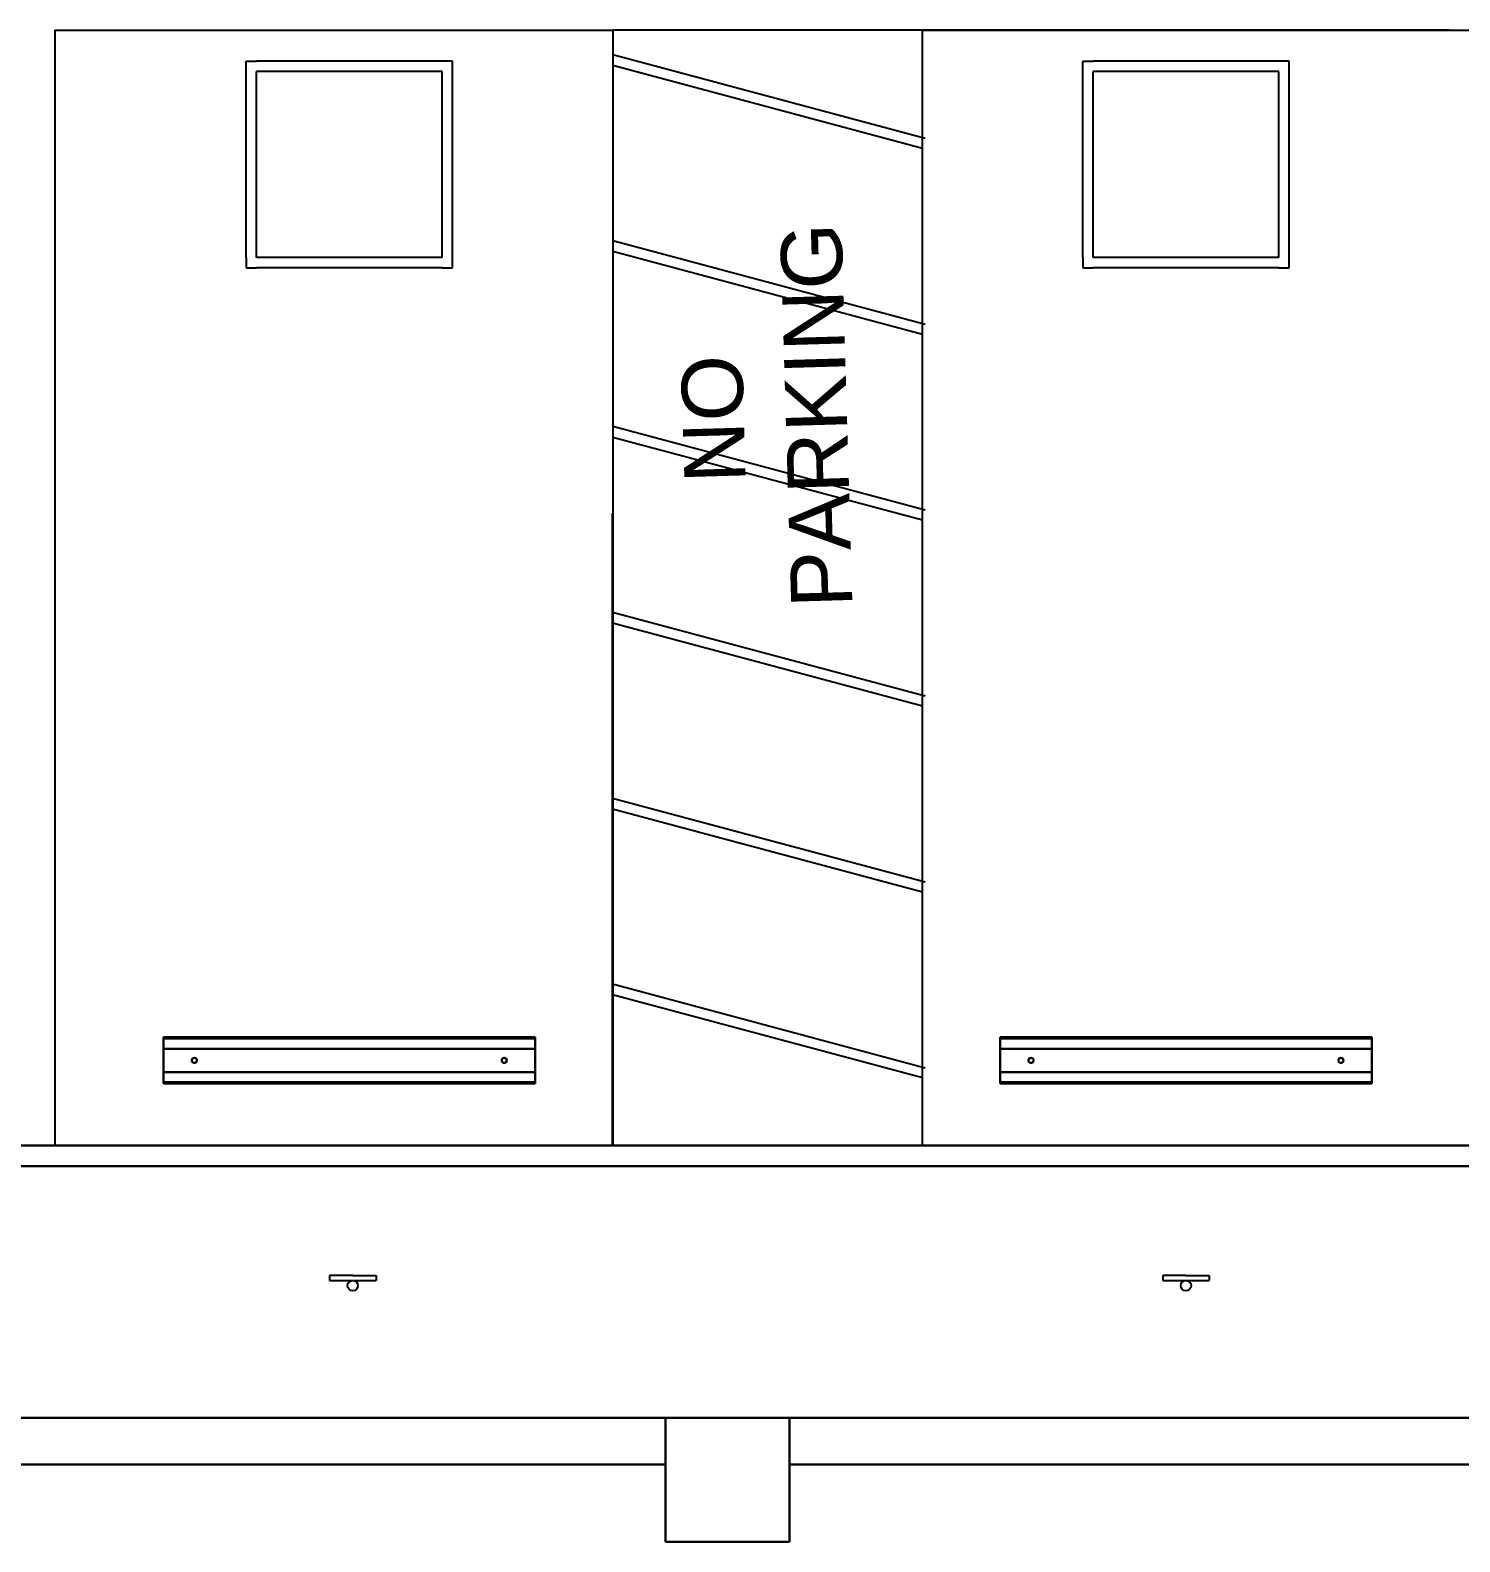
# Paper-space layout 'Layout1' of a CAD drawing. Header units: inches. Extents: x 0 to 35.9, y 0 to 23.6.
# Drawn here: x 13.3541 to 13.5165, y 15.6669 to 15.8386 of the extents above; entities that cross this region are included whole.
import ezdxf
from ezdxf.enums import TextEntityAlignment as Align

# ---------------------------------------------------------------- set-up
doc = ezdxf.new("R2010")
doc.units = ezdxf.units.IN
doc.header["$MEASUREMENT"] = 0
doc.linetypes.add('CENTERX2', pattern=[0.8, 0.5, -0.1, 0.1, -0.1])
doc.layers.get('0').update_dxf_attribs({"lineweight": 30})
doc.layers.add('HANDICAP PARKING', color=150, linetype='Continuous')
doc.layers.add('HANDICAP PARKING ACCESS AISLE', color=130, linetype='CENTERX2')
doc.styles.add('Style-Arial', font='arial.ttf')

# ---------------------------------------------------------------- blocks, each defined once
blk = doc.blocks.new('ColumnText_1')
at = {"layer": 'HANDICAP PARKING ACCESS AISLE', "linetype": 'Continuous', "style": 'Style-Arial'}
for s, p in [('NO', (29.61, 0.842)), ('PARKING', (27.499, -0.967))]:
    blk.add_text(s, height=1.0374, rotation=1.6644, dxfattribs=at).set_placement(p, align=Align.TOP_LEFT)

psp = doc.layouts.get("Layout1")

# ---------------------------------------------------------------- linework, layer by layer
at = {"color": 7}
for p, q in [((13.36927, 15.71894, 2.88716), (13.36927, 15.72422, 2.88716)), ((13.36927, 15.72422, 2.88716), (13.41151, 15.72422, 2.88716)), ((13.36927, 15.72407, 2.88716), (13.41151, 15.72407, 2.88716)), ((13.41151, 15.71894, 2.88716), (13.41151, 15.72422, 2.88716)), ((13.4643, 15.71894, 2.88716), (13.4643, 15.72422, 2.88716)), ((13.4643, 15.72422, 2.88716), (13.50654, 15.72422, 2.88716)), ((13.4643, 15.72407, 2.88716), (13.50654, 15.72407, 2.88716)), ((13.50654, 15.71894, 2.88716), (13.50654, 15.72422, 2.88716)), ((13.36927, 15.7229, 2.88716), (13.41151, 15.7229, 2.88716)), ((13.4643, 15.7229, 2.88716), (13.50654, 15.7229, 2.88716)), ((13.39039, 15.72026, 2.88716), (13.36927, 15.72026, 2.88716)), ((13.39039, 15.71909, 2.88716), (13.36927, 15.71909, 2.88716)), ((13.39039, 15.71894, 2.88716), (13.36927, 15.71894, 2.88716)), ((13.39039, 15.72026, 2.88716), (13.41151, 15.72026, 2.88716)), ((13.39039, 15.71909, 2.88716), (13.41151, 15.71909, 2.88716)), ((13.39039, 15.71894, 2.88716), (13.41151, 15.71894, 2.88716)), ((13.41151, 15.71894, 2.88716), (13.41151, 15.71909, 2.88716)), ((13.48542, 15.72026, 2.88716), (13.4643, 15.72026, 2.88716)), ((13.48542, 15.71909, 2.88716), (13.4643, 15.71909, 2.88716)), ((13.48542, 15.71894, 2.88716), (13.4643, 15.71894, 2.88716)), ((13.48542, 15.72026, 2.88716), (13.50654, 15.72026, 2.88716)), ((13.48542, 15.71909, 2.88716), (13.50654, 15.71909, 2.88716)), ((13.48542, 15.71894, 2.88716), (13.50654, 15.71894, 2.88716)), ((13.32345, 15.7119, 2.88716), (13.68076, 15.7119, 2.88716)), ((13.32345, 15.70955, 2.88716), (13.68436, 15.70955, 2.88716)), ((13.2435, 15.68097, 2.88716), (13.57435, 15.68097, 2.88716)), ((13.42629, 15.66689, 2.88716), (13.42629, 15.68097, 2.88716)), ((13.44037, 15.66689, 2.88716), (13.44037, 15.68097, 2.88716)), ((13.34897, 15.67569, 2.88716), (13.42629, 15.67569, 2.88716)), ((13.44037, 15.67569, 2.88716), (13.5177, 15.67569, 2.88716)), ((13.42629, 15.66689, 2.88716), (13.44037, 15.66689, 2.88716))]:
    psp.add_line(p, q, dxfattribs=at)
for centre in [(13.37279, 15.72158, 2.88716), (13.40799, 15.72158, 2.88716), (13.46782, 15.72158, 2.88716), (13.50302, 15.72158, 2.88716)]:
    psp.add_circle(centre, 0.000293, dxfattribs=at)
at = {"layer": 'HANDICAP PARKING', "color": 7}
for p, q in [((13.35695, 15.83861, 2.88716), (13.35695, 15.7119, 2.88716)), ((13.35695, 15.83861, 2.88716), (13.42031, 15.83861, 2.88716)), ((13.4555, 15.7119, 2.88716), (13.4555, 15.83861, 2.88716)), ((13.51534, 15.83861, 2.88716), (13.4555, 15.83861, 2.88716)), ((13.4555, 15.83861, 2.88716), (13.51886, 15.83861, 2.88716)), ((13.37866, 15.83392, 2.88716), (13.37866, 15.83509, 2.88716)), ((13.37866, 15.83509, 2.88716), (13.37983, 15.83509, 2.88716)), ((13.37866, 15.8128, 2.88716), (13.37866, 15.83392, 2.88716)), ((13.40095, 15.83509, 2.88716), (13.37983, 15.83509, 2.88716)), ((13.37983, 15.8128, 2.88716), (13.37983, 15.83392, 2.88716)), ((13.40095, 15.83392, 2.88716), (13.37983, 15.83392, 2.88716)), ((13.40212, 15.83509, 2.88716), (13.40095, 15.83509, 2.88716)), ((13.40095, 15.8128, 2.88716), (13.40095, 15.83392, 2.88716)), ((13.40212, 15.83392, 2.88716), (13.40212, 15.83509, 2.88716)), ((13.40212, 15.8128, 2.88716), (13.40212, 15.83392, 2.88716)), ((13.47369, 15.83392, 2.88716), (13.47369, 15.83509, 2.88716)), ((13.47369, 15.83509, 2.88716), (13.47486, 15.83509, 2.88716)), ((13.47369, 15.8128, 2.88716), (13.47369, 15.83392, 2.88716)), ((13.49598, 15.83509, 2.88716), (13.47486, 15.83509, 2.88716)), ((13.47486, 15.8128, 2.88716), (13.47486, 15.83392, 2.88716)), ((13.49598, 15.83392, 2.88716), (13.47486, 15.83392, 2.88716)), ((13.49715, 15.83509, 2.88716), (13.49598, 15.83509, 2.88716)), ((13.49598, 15.8128, 2.88716), (13.49598, 15.83392, 2.88716)), ((13.49715, 15.83392, 2.88716), (13.49715, 15.83509, 2.88716)), ((13.49715, 15.8128, 2.88716), (13.49715, 15.83392, 2.88716)), ((13.37866, 15.8128, 2.88716), (13.37866, 15.81162, 2.88716)), ((13.37866, 15.81162, 2.88716), (13.37983, 15.81162, 2.88716)), ((13.40095, 15.8128, 2.88716), (13.37983, 15.8128, 2.88716)), ((13.40095, 15.81162, 2.88716), (13.37983, 15.81162, 2.88716)), ((13.40095, 15.81162, 2.88716), (13.40212, 15.81162, 2.88716)), ((13.40212, 15.81162, 2.88716), (13.40212, 15.8128, 2.88716)), ((13.47369, 15.8128, 2.88716), (13.47369, 15.81162, 2.88716)), ((13.47369, 15.81162, 2.88716), (13.47486, 15.81162, 2.88716)), ((13.49598, 15.8128, 2.88716), (13.47486, 15.8128, 2.88716)), ((13.49598, 15.81162, 2.88716), (13.47486, 15.81162, 2.88716)), ((13.49598, 15.81162, 2.88716), (13.49715, 15.81162, 2.88716)), ((13.49715, 15.81162, 2.88716), (13.49715, 15.8128, 2.88716)), ((13.42029, 15.7119, 2.88716), (13.42029, 15.78373, 2.88716)), ((13.42031, 15.7119, 2.88716), (13.35695, 15.7119, 2.88716)), ((13.51534, 15.7119, 2.88716), (13.4555, 15.7119, 2.88716)), ((13.51534, 15.7119, 2.88716), (13.51886, 15.7119, 2.88716)), ((13.39078, 15.69716, 2.88716), (13.38814, 15.69716, 2.88716)), ((13.38814, 15.69716, 2.88716), (13.38814, 15.69657, 2.88716)), ((13.39078, 15.69716, 2.88716), (13.38814, 15.69716, 2.88716)), ((13.38814, 15.69716, 2.88716), (13.38814, 15.69657, 2.88716)), ((13.38814, 15.69657, 2.88716), (13.39078, 15.69657, 2.88716)), ((13.38814, 15.69657, 2.88716), (13.39078, 15.69657, 2.88716)), ((13.39078, 15.69716, 2.88716), (13.39342, 15.69716, 2.88716)), ((13.39078, 15.69716, 2.88716), (13.39342, 15.69716, 2.88716)), ((13.39078, 15.69657, 2.88716), (13.39342, 15.69657, 2.88716)), ((13.39342, 15.69716, 2.88716), (13.39342, 15.69657, 2.88716)), ((13.48542, 15.69716, 2.88716), (13.48278, 15.69716, 2.88716)), ((13.48278, 15.69716, 2.88716), (13.48278, 15.69657, 2.88716)), ((13.48542, 15.69716, 2.88716), (13.48278, 15.69716, 2.88716)), ((13.48278, 15.69716, 2.88716), (13.48278, 15.69657, 2.88716)), ((13.48278, 15.69657, 2.88716), (13.48542, 15.69657, 2.88716)), ((13.48278, 15.69657, 2.88716), (13.48542, 15.69657, 2.88716)), ((13.48542, 15.69716, 2.88716), (13.48806, 15.69716, 2.88716)), ((13.48542, 15.69716, 2.88716), (13.48806, 15.69716, 2.88716)), ((13.48542, 15.69657, 2.88716), (13.48806, 15.69657, 2.88716)), ((13.48806, 15.69716, 2.88716), (13.48806, 15.69657, 2.88716))]:
    psp.add_line(p, q, dxfattribs=at)
for centre in [(13.39078, 15.69599, 2.88716), (13.48542, 15.69599, 2.88716)]:
    psp.add_circle(centre, 0.000587, dxfattribs=at)
at = {"layer": 'HANDICAP PARKING ACCESS AISLE', "color": 7}
for p, q in [((13.4555, 15.83861, 2.88716), (13.42031, 15.83861, 2.88716)), ((13.42031, 15.83861, 2.88716), (13.42031, 15.81829, 2.88716)), ((13.45549, 15.71958, 2.88716), (13.4555, 15.83861, 2.88716)), ((13.45581, 15.8263, 2.88716), (13.42031, 15.83582, 2.88716)), ((13.4555, 15.82517, 2.88716), (13.42031, 15.8346, 2.88716)), ((13.42031, 15.81829, 2.88716), (13.42031, 15.7119, 2.88716)), ((13.4558, 15.80519, 2.88716), (13.42031, 15.8147, 2.88716)), ((13.4555, 15.80405, 2.88716), (13.42031, 15.81348, 2.88716)), ((13.4558, 15.78407, 2.88716), (13.42031, 15.79358, 2.88716)), ((13.4555, 15.78294, 2.88716), (13.42031, 15.79236, 2.88716)), ((13.4558, 15.76295, 2.88716), (13.42029, 15.77247, 2.88716)), ((13.4555, 15.76182, 2.88716), (13.42029, 15.77125, 2.88716)), ((13.4558, 15.74183, 2.88716), (13.42029, 15.75135, 2.88716)), ((13.45549, 15.7407, 2.88716), (13.42029, 15.75013, 2.88716)), ((13.45579, 15.72071, 2.88716), (13.42029, 15.73023, 2.88716)), ((13.45549, 15.71958, 2.88716), (13.42029, 15.72901, 2.88716))]:
    psp.add_line(p, q, dxfattribs=at)

# ---------------------------------------------------------------- block references
at = {"layer": 'HANDICAP PARKING ACCESS AISLE', "color": 7, "linetype": 'Continuous', "xscale": 0.006703271518831267, "yscale": 0.006703271518831267, "zscale": 0.006703271518831267, "rotation": 90}
psp.add_blockref('ColumnText_1', (13.43411, 15.58856, 2.88716), dxfattribs=at)

doc.saveas('drawing.dxf')
